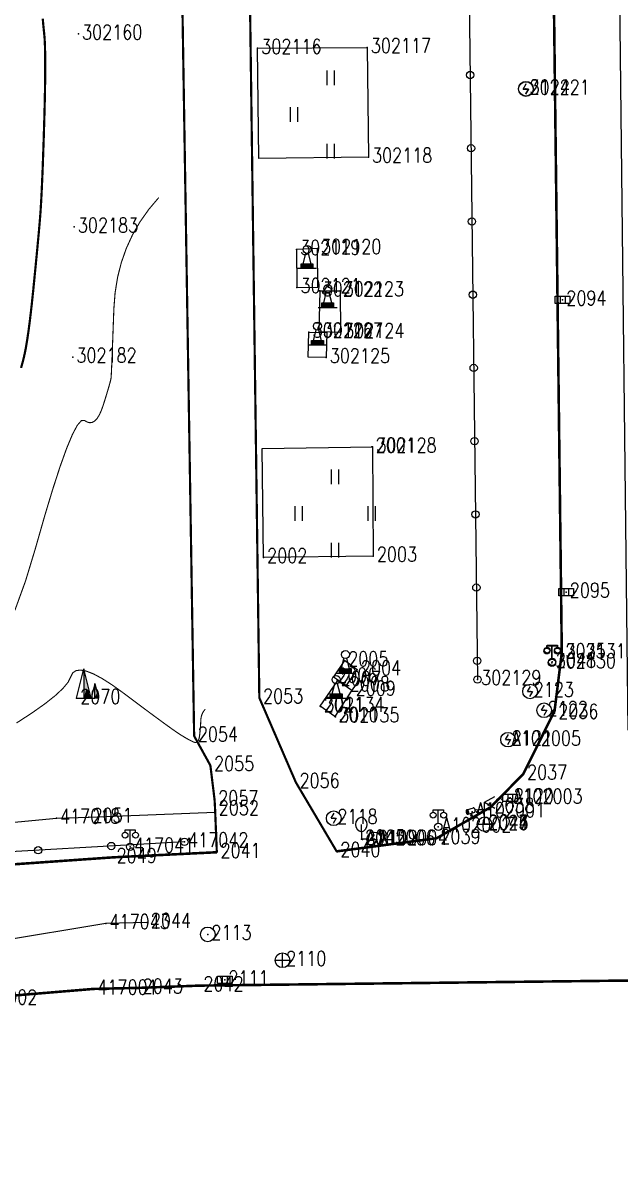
# Model space of a CAD drawing. Extents: x 871 to 1485, y 1110 to 1501.
# Drawn here: x 1173.3 to 1214, y 1182.5 to 1260.6 of the extents above; entities that cross this region are included whole.
import ezdxf

# ---------------------------------------------------------------- set-up
doc = ezdxf.new("R2010")
doc.units = 0
doc.header["$LTSCALE"] = 0.5
doc.header["$PDSIZE"] = 0.2
doc.linetypes.add('X3', pattern=[5, 4, -1])
doc.layers.get('0').update_dxf_attribs({"linetype": 'CONTINUOUS'})
doc.layers.add('ASSIST', color=7, linetype='CONTINUOUS', plot=False)
for name, color, linetype in [('COMPONENT', 4, 'CONTINUOUS'), ('DGX', 2, 'CONTINUOUS'), ('DLDW', 11, 'CONTINUOUS'), ('DLSS', 4, 'CONTINUOUS'), ('GXYZ', 2, 'CONTINUOUS'), ('ZBTZ', 3, 'CONTINUOUS'), ('ZDH', 1, 'CONTINUOUS')]:
    doc.layers.add(name, color=color, linetype=linetype)
doc.styles.add('HZ', font='rs.shx', dxfattribs={"width": 0.8, "bigfont": 'hztxt.shx'})
doc.linetypes.add('1161', pattern='A,0,[149,AAA.SHX,S=0.15,R=0,X=0,Y=0],-1.6', length=1.6)

# ---------------------------------------------------------------- blocks, each defined once
blk = doc.blocks.new('gc097')
for p, q in [((-0.7, 2), (-0.7, 2.3)), ((-0.7, 2.3), (0.7, 2.3)), ((0, 0.5), (0, 2.3)), ((0.7, 2.3), (0.7, 2))]:
    blk.add_line(p, q)
for centre, radius in [((-0.7, 1.6), 0.4), ((0.73, 1.6), 0.4), ((0, 0), 0.5)]:
    blk.add_circle(centre, radius)
blk = doc.blocks.new('gc143')
for p, q in [((0, 1), (0, 2)), ((0, 1), (0, 0)), ((1, 0), (0, 0))]:
    blk.add_line(p, q)
for centre, start, end in [((0.225, 2), 102.68038, 257.31962), ((-0.225, 2), 282.68038, 77.31962)]:
    blk.add_arc(centre, 1.025, start, end)
blk = doc.blocks.new('gcbj0612')
for p, q in [((-0.75, 0.26), (0.16, 0.53)), ((-0.57, -0.34), (0.34, -0.07))]:
    blk.add_line(p, q)
at = {"flags": 128}
for points in [[(-0.73, 0.26), (-0.77, 0.25), (-0.79, 0.23), (-0.81, 0.19), (-0.83, 0.15), (-0.84, 0.1), (-0.84, 0.05), (-0.84, -0.01), (-0.83, -0.07), (-0.81, -0.12), (-0.79, -0.18), (-0.77, -0.23), (-0.74, -0.27), (-0.7, -0.3), (-0.67, -0.33), (-0.63, -0.34), (-0.6, -0.34), (-0.57, -0.34), (-0.54, -0.32), (-0.51, -0.29), (-0.49, -0.25), (-0.48, -0.2), (-0.47, -0.15), (-0.47, -0.1), (-0.48, -0.04), (-0.49, 0.02), (-0.51, 0.07), (-0.54, 0.13), (-0.56, 0.17), (-0.6, 0.21), (-0.63, 0.24), (-0.67, 0.26), (-0.7, 0.27)], [(-0.71, 0.18), (-0.72, 0.17), (-0.75, 0.12), (-0.75, 0.04), (-0.74, -0.06), (-0.7, -0.15), (-0.66, -0.22), (-0.62, -0.25), (-0.6, -0.26), (-0.59, -0.24), (-0.57, -0.2), (-0.56, -0.12), (-0.58, -0.02), (-0.61, 0.08), (-0.66, 0.14), (-0.7, 0.17)]]:
    blk.add_lwpolyline(points, close=True, dxfattribs=at)
blk.add_lwpolyline([(0.3, -0.08), (0.33, -0.07), (0.36, -0.05), (0.38, -0.02), (0.4, 0.02), (0.41, 0.07), (0.42, 0.12), (0.41, 0.18), (0.41, 0.23), (0.39, 0.29), (0.37, 0.35), (0.35, 0.4), (0.32, 0.44), (0.28, 0.48), (0.25, 0.51), (0.21, 0.52), (0.18, 0.53), (0.15, 0.52)], dxfattribs=at)
at = {"extrusion": (0, 0, -1), "flags": 128}
blk.add_lwpolyline([(-0.4, 0.25), (-0.51, 0.28), (-0.61, 0.29), (-0.69, 0.27), (-0.77, 0.2), (-0.81, 0.09), (-0.82, -0.01), (-0.8, -0.06), (-0.76, -0.08), (-0.7, -0.09), (-0.64, -0.09), (-0.59, -0.07), (-0.57, -0.04), (-0.59, -0.01), (-0.63, 0.02), (-0.69, 0.03), (-0.75, 0.03), (-0.79, 0.02), (-0.84, -0.01), (-0.89, -0.1), (-0.91, -0.19), (-0.9, -0.29), (-0.87, -0.38)], dxfattribs=at)
blk.add_lwpolyline([(-0.09, -0.2), (-0.22, -0.54), (0.05, -0.54)], close=True)
blk = doc.blocks.new('gc052')
for p, q in [((0, 3), (1.39, 3.8)), ((0, 3), (1.39, 2.2)), ((0, 0), (0, 3)), ((1, 0), (0, 0))]:
    blk.add_line(p, q)
blk = doc.blocks.new('*U25')
at = {"linetype": 'Continuous'}
for points in [[(1.33, 1.33), (2, 0), (1, 4)], [(1.33, 1.33), (1, 4), (1, 0)], [(1.33, 1.33), (1, 0), (2, 0)]]:
    blk.add_solid(points, dxfattribs=at)
blk = doc.blocks.new('*U24')
at = {"linetype": 'Continuous'}
for points in [[(2.67, 0.67), (2.5, 2), (2.5, 0)], [(2.67, 0.67), (3, 0), (2.5, 2)], [(2.67, 0.67), (2.5, 0), (3, 0)]]:
    blk.add_solid(points, dxfattribs=at)
blk = doc.blocks.new('gc021')
for p, q in [((2, 0), (1, 4)), ((1, 4), (1, 0)), ((2.5, 0), (2.5, 2)), ((2.5, 2), (3, 0)), ((1, 0), (2, 0)), ((3, 0), (2.5, 0))]:
    blk.add_line(p, q)
for points in [[(0, 0), (1, 4)], [(1, 4), (1, 0), (2, 0)], [(2.5, 2), (2, 0), (2.5, 0)], [(0, 0), (1, 0)]]:
    blk.add_lwpolyline(points)
at = {"linetype": 'Continuous'}
for name in ['*U25', '*U24']:
    blk.add_blockref(name, (0, 0), dxfattribs=at)
blk = doc.blocks.new('gc133')
for p, q in [((-0.8, 2), (0.8, 2)), ((0, 1), (0, 2)), ((-1, 0), (1, 0))]:
    blk.add_line(p, q)
blk.add_circle((0, 0), 1)
blk = doc.blocks.new('gc041')
for p, q in [((-1, 0.5), (1, 0.5)), ((-1, -0.5), (-1, 0.5)), ((-0.33, 0.5), (-0.33, -0.5)), ((0.33, 0.5), (0.33, -0.5)), ((1, 0.5), (1, -0.5)), ((1, -0.5), (-1, -0.5))]:
    blk.add_line(p, q)
blk = doc.blocks.new('gc050')
for p, q in [((-0.35, 0), (0.05, 0.69)), ((-0.35, 0), (0.35, 0)), ((0.35, 0), (-0.06, -0.69))]:
    blk.add_line(p, q)
blk.add_circle((0, 0), 1)
blk = doc.blocks.new('gc043')
for p, q in [((-1, 0), (1, 0)), ((0, -1), (0, 1))]:
    blk.add_line(p, q)
blk.add_circle((0, 0), 1)
blk = doc.blocks.new('gc188')
blk.add_circle((0, 0), 1)
blk = doc.blocks.new('gc170')
at = {"linetype": 'Continuous'}
blk.add_circle((0, 0), 0.5, dxfattribs=at)
blk = doc.blocks.new('*U35')
at = {"linetype": 'Continuous'}
for points in [[(0, 0.3), (0.8, 0.6), (-0.8, 0.6)], [(0, 0.3), (-0.8, 0.6), (-0.8, 0)], [(0, 0.3), (-0.8, 0), (0.8, 0)], [(0, 0.3), (0.8, 0), (0.8, 0.6)]]:
    blk.add_solid(points, dxfattribs=at)
blk = doc.blocks.new('gc107')
for points in [[(-0.55, 0.6), (-0.2, 2)], [(0.55, 0.6), (0.2, 2)], [(-1.3, 0), (-0.8, 0), (0.8, 0), (1.3, 0)], [(-0.8, 0), (-0.8, 0.6), (0.8, 0.6), (0.8, 0)]]:
    blk.add_lwpolyline(points)
blk.add_circle((0, 2.55), 0.55)
at = {"linetype": 'Continuous'}
blk.add_blockref('*U35', (0, 0), dxfattribs=at)
blk = doc.blocks.new('gc323')
at = {"flags": 128}
for points in [[(-0.5, 0), (-0.5, 2)], [(0.5, 0), (0.5, 2)]]:
    blk.add_lwpolyline(points, dxfattribs=at)

msp = doc.modelspace()

# ---------------------------------------------------------------- linework, layer by layer
at = {"linetype": 'Continuous'}
for p, q in [((1214.596, 1212.302, 9.018), (1212.357, 1403.267, 10.344)), ((1178.94, 1199.1, 8.559), (1133.638, 1191.526, 7.721)), ((1181.764, 1199.176, 8.611), (1178.94, 1199.1, 8.559))]:
    msp.add_line(p, q, dxfattribs=at)
at = {"linetype": 'Continuous', "elevation": 10.434, "flags": 128}
msp.add_lwpolyline([(1082.553, 1177.399), (1093.084, 1183.61), (1097.727, 1185.738), (1111.746, 1191.85), (1126.595, 1197.081), (1146.073, 1202.148), (1165.386, 1205.312), (1167.667, 1205.546), (1175.568, 1206.294), (1177.785, 1206.359), (1186.409, 1206.705), (1186.366, 1207.546), (1186.08, 1209.889), (1184.971, 1211.903), (1183.929, 1276.782), (1179.461, 1282.832), (1164.702, 1295.398), (1155.817, 1299.009), (1144.225, 1294.882), (1134.461, 1294.147), (1134.378, 1289.023), (1013.46, 1281.421)], dxfattribs=at)
at = {"layer": 'ASSIST', "linetype": 'Continuous'}
msp.add_line((1201.996, 1407.02, 10.455), (1204.305, 1215.763, 9.162), dxfattribs=at)
at = {"layer": 'ASSIST', "linetype": 'Continuous', "flags": 128}
msp.add_lwpolyline([(1184.308, 1204.68), (1168.44, 1203.757), (1156.182, 1202.202), (1134.584, 1197.536), (1116.772, 1191.72), (1099.193, 1184.421), (1083.281, 1176.008), (1040.024, 1150.262), (1027.522, 1142.806), (1010.628, 1134.32), (1003.011, 1131.101)], dxfattribs=at)
at = {"layer": 'DGX', "color": 3, "linetype": 'Continuous', "const_width": 0.15, "elevation": 10, "flags": 128}
msp.add_lwpolyline([(1174.642, 1260.877), (1174.669, 1260.55), (1174.7, 1260.224), (1174.735, 1259.898), (1174.768, 1259.517), (1174.791, 1259.027), (1174.805, 1258.426), (1174.81, 1257.717), (1174.806, 1256.897), (1174.793, 1255.968), (1174.771, 1254.928), (1174.74, 1253.779), (1174.704, 1252.624), (1174.668, 1251.566), (1174.633, 1250.605), (1174.597, 1249.742), (1174.562, 1248.975), (1174.526, 1248.305), (1174.491, 1247.733), (1174.455, 1247.258), (1174.417, 1246.807), (1174.373, 1246.308), (1174.323, 1245.759), (1174.267, 1245.162), (1174.205, 1244.517), (1174.138, 1243.822), (1174.065, 1243.079), (1173.986, 1242.287), (1173.904, 1241.502), (1173.823, 1240.78), (1173.743, 1240.12), (1173.664, 1239.523), (1173.585, 1238.988), (1173.508, 1238.516), (1173.43, 1238.106), (1173.354, 1237.759), (1173.267, 1237.42), (1173.159, 1237.034)], dxfattribs=at)
at = {"layer": 'DGX', "linetype": 'Continuous', "const_width": 0.075, "flags": 128}
for points, elevation in [([(1182.561, 1248.666), (1181.878, 1247.859), (1181.28, 1247.011), (1180.767, 1246.121), (1180.341, 1245.191), (1180, 1244.22), (1179.745, 1243.207), (1179.576, 1242.154), (1179.493, 1241.059), (1179.455, 1240.01), (1179.421, 1239.092), (1179.391, 1238.306), (1179.365, 1237.651), (1179.343, 1237.128), (1179.326, 1236.737), (1179.312, 1236.477), (1179.303, 1236.349), (1179.289, 1236.265), (1179.259, 1236.139), (1179.215, 1235.97), (1179.155, 1235.758), (1179.08, 1235.503), (1178.99, 1235.206), (1178.886, 1234.866), (1178.766, 1234.483), (1178.634, 1234.113), (1178.495, 1233.812), (1178.348, 1233.579), (1178.193, 1233.415), (1178.029, 1233.319), (1177.858, 1233.291), (1177.679, 1233.332), (1177.492, 1233.442), (1177.273, 1233.431), (1176.996, 1233.111), (1176.663, 1232.483), (1176.272, 1231.545), (1175.825, 1230.299), (1175.32, 1228.744), (1174.758, 1226.88), (1174.14, 1224.707), (1173.466, 1222.487), (1172.739, 1220.482)], 9.5), ([(1185.731, 1213.732), (1185.664, 1213.652), (1185.604, 1213.568), (1185.554, 1213.48), (1185.511, 1213.387), (1185.478, 1213.291), (1185.452, 1213.191), (1185.435, 1213.086), (1185.427, 1212.978), (1185.422, 1212.865), (1185.416, 1212.747), (1185.408, 1212.625), (1185.398, 1212.498), (1185.387, 1212.366), (1185.375, 1212.229), (1185.36, 1212.087), (1185.344, 1211.941), (1185.323, 1211.804), (1185.294, 1211.69), (1185.257, 1211.598), (1185.211, 1211.53), (1185.157, 1211.485), (1185.094, 1211.462), (1185.023, 1211.462), (1184.944, 1211.486), (1184.856, 1211.525), (1184.759, 1211.572), (1184.652, 1211.627), (1184.537, 1211.69), (1184.412, 1211.761), (1184.277, 1211.841), (1184.134, 1211.929), (1183.981, 1212.024), (1183.783, 1212.156), (1183.504, 1212.35), (1183.145, 1212.608), (1182.704, 1212.929), (1182.183, 1213.312), (1181.581, 1213.759), (1180.898, 1214.27), (1180.134, 1214.843), (1179.375, 1215.389), (1178.704, 1215.818), (1178.122, 1216.131), (1177.63, 1216.326), (1177.226, 1216.404), (1176.911, 1216.365), (1176.686, 1216.21), (1176.549, 1215.937), (1176.37, 1215.573), (1176.015, 1215.145), (1175.486, 1214.652), (1174.782, 1214.095), (1173.903, 1213.473), (1172.849, 1212.787)], 9)]:
    msp.add_lwpolyline(points, dxfattribs=dict(at, elevation=elevation))
at = {"layer": 'DLDW', "linetype": 'Continuous', "flags": 128}
for points, elevation in [([(1193.382, 1245.195), (1191.956, 1245.129), (1191.981, 1242.526), (1193.408, 1242.54)], 9.429), ([(1193.491, 1242.297), (1194.929, 1242.304), (1194.953, 1239.456), (1193.506, 1239.495), (1193.581, 1242.295)], 9.403), ([(1192.797, 1239.479), (1194.024, 1239.446), (1193.979, 1237.744), (1192.752, 1237.777)], 9.385), ([(1196.103, 1216.428), (1195.233, 1217.046), (1194.483, 1215.935), (1195.364, 1215.34)], 9.135), ([(1195.741, 1215.032), (1194.562, 1213.241), (1193.567, 1213.928), (1194.785, 1215.692)], 9.109)]:
    msp.add_lwpolyline(points, close=True, dxfattribs=dict(at, elevation=elevation))
at = {"layer": 'DLSS', "linetype": 'Continuous', "const_width": 0.175, "flags": 128}
for points, elevation in [([(1194.696, 1204.024), (1201.524, 1204.922), (1205.206, 1207.041), (1207.436, 1209.312), (1209.563, 1213.599), (1210.06, 1217.588), (1207.856, 1399.647), (1206.044, 1409.589), (1198.49, 1413.529), (1019.16, 1436.77), (975.601, 1446.477)], 8.659), ([(988.427, 1127.787), (990.788, 1125.904), (993.922, 1126.963), (1010.814, 1133.51), (1020.926, 1138.3), (1028.106, 1142.098), (1034.318, 1145.718), (1048.748, 1154.336), (1068.018, 1165.828), (1083.626, 1175.112), (1098.724, 1183.13), (1116.228, 1190.601), (1137.489, 1197.31), (1156.314, 1201.233), (1168.71, 1202.862), (1179.428, 1203.615), (1186.519, 1203.964)], 6.63)]:
    msp.add_lwpolyline(points, dxfattribs=dict(at, elevation=elevation))
at = {"layer": 'DLSS', "linetype": 'X3', "const_width": 0.15, "elevation": 12.485, "flags": 128}
msp.add_lwpolyline([(1135.595, 1306.947), (1151.52, 1304.439), (1156.923, 1303.174), (1166.733, 1299.695), (1183.315, 1286.098), (1188.563, 1278.424), (1189.42, 1214.506), (1191.911, 1208.738), (1194.696, 1204.024)], dxfattribs=at)
at = {"layer": 'DLSS', "linetype": 'X3', "const_width": 0.15}
msp.add_lwpolyline([(1134.461, 1294.147), (1144.225, 1294.882), (1155.817, 1299.009), (1164.702, 1295.398), (1179.461, 1282.832), (1183.929, 1276.782), (1184.971, 1211.903), (1186.08, 1209.889), (1186.366, 1207.546), (1186.402, 1206.876), (1186.519, 1203.964)], dxfattribs=at)
at = {"layer": 'DLSS', "linetype": 'Continuous', "const_width": 0.175, "flags": 128}
msp.add_lwpolyline([(1460.277, 1198.106), (1405.34, 1197.459), (1185.349, 1194.858), (1181.212, 1194.703), (1178.117, 1194.633), (1169.906, 1193.953), (1160.637, 1192.83), (1153.465, 1191.634), (1141.842, 1189.126), (1126.802, 1184.815), (1111.381, 1179.02), (1097.346, 1172.431), (1084.597, 1165.251), (1072.904, 1158.293), (1053.386, 1146.695), (1039.51, 1138.393), (1032.835, 1134.456), (1024.771, 1130.123), (1023.394, 1129.439), (1014.663, 1125.383), (996.71, 1118.233), (983.054, 1114.358), (961.326, 1109.88)], dxfattribs=at)
at = {"layer": 'ZBTZ', "linetype": '1161', "flags": 128}
for points, elevation in [([(1189.301, 1258.861), (1196.777, 1258.919), (1196.86, 1251.425), (1189.384, 1251.342)], 9.57), ([(1197.153, 1231.637), (1197.191, 1224.187), (1189.702, 1224.09), (1189.606, 1231.539)], 9.266)]:
    msp.add_lwpolyline(points, close=True, dxfattribs=dict(at, elevation=elevation))
at = {"layer": 'ZDH', "linetype": 'Continuous'}
for p in [(1177.073, 1259.836, 9.723), (1189.301, 1258.861, 9.57), (1196.777, 1258.919, 9.488), (1207.609, 1256.075, 9.381), (1207.613, 1256.099, 9.407), (1196.86, 1251.425, 9.438), (1176.79, 1246.657, 9.709), (1191.956, 1245.129, 9.456), (1193.382, 1245.195, 9.429), (1191.981, 1242.526, 9.421), (1193.491, 1242.297, 9.403), (1194.929, 1242.304, 9.389), (1210.117, 1241.681, 9.146), (1192.797, 1239.479, 9.385), (1193.506, 1239.495, 9.4), (1194.953, 1239.456, 9.343), (1176.686, 1237.769, 9.612), (1193.979, 1237.744, 9.355), (1197.105, 1231.641, 9.279), (1197.153, 1231.637, 9.266), (1189.702, 1224.09, 9.286), (1197.191, 1224.187, 9.256), (1210.355, 1221.73, 9.011), (1195.233, 1217.046, 9.157), (1209.411, 1216.96, 9.052), (1210.06, 1217.588, 8.968), (1210.061, 1217.584, 8.926), (1196.103, 1216.428, 9.135), (1209.389, 1216.902, 9.059), (1194.483, 1215.935, 9.137), (1194.721, 1215.714, 9.142), (1204.305, 1215.763, 9.162), (1195.337, 1215.34, 9.118), (1195.741, 1215.032, 9.109), (1207.894, 1214.943, 9.089), (1176.949, 1214.481, 8.917), (1189.42, 1214.506, 9.116), (1193.567, 1213.928, 9.085), (1193.596, 1213.926, 9.069), (1194.562, 1213.241, 9.035), (1194.614, 1213.212, 9.024), (1208.853, 1213.656, 9.062), (1209.563, 1213.458, 8.943), (1184.971, 1211.903, 9.021), (1206.39, 1211.629, 8.991), (1206.392, 1211.651, 9.027), (1186.08, 1209.889, 8.945), (1207.436, 1209.312, 8.87), (1191.911, 1208.738, 8.843), (1206.5, 1207.664, 8.793), (1206.535, 1207.686, 8.824), (1186.366, 1207.546, 8.806), (1186.402, 1206.876, 8.712), (1205.206, 1207.041, 8.825), (1175.568, 1206.294, 8.524), (1177.785, 1206.359, 8.602), (1194.494, 1206.282, 8.821), (1203.946, 1206.73, 8.881), (1201.634, 1205.701, 8.867), (1204.785, 1205.876, 8.793), (1204.789, 1205.879, 9.063), (1204.789, 1205.879, 9.075), (1204.789, 1205.879, 9.083), (1204.789, 1205.879, 8.842), (1204.789, 1205.879, 8.933), (1204.791, 1205.886, 8.788), (1184.308, 1204.68, 8.664), (1196.384, 1204.865, 8.831), (1196.455, 1204.836, 8.785), (1197.253, 1204.841, 8.858), (1197.282, 1204.848, 8.822), (1201.524, 1204.922, 8.739), (1180.607, 1204.333, 8.627), (1186.519, 1203.964, 8.576), (1194.696, 1204.024, 8.659), (1179.428, 1203.615, 8.522), (1178.94, 1199.1, 8.559), (1181.764, 1199.176, 8.611), (1185.901, 1198.357, 8.641), (1191, 1196.588, 8.65), (1187.06, 1195.255, 8.58), (1178.117, 1194.633, 8.476), (1181.212, 1194.703, 8.498), (1185.349, 1194.858, 8.537)]:
    msp.add_point(p, dxfattribs=at)

# ---------------------------------------------------------------- block references
at = {"layer": 'COMPONENT', "linetype": 'Continuous', "xscale": 0.5, "yscale": 0.5}
msp.add_blockref('gcbj0612', (1203.946, 1206.73, 9.102), dxfattribs=at)
at = {"layer": 'DLDW', "linetype": 'Continuous', "xscale": 0.5, "yscale": 0.5}
for name, p in [('gc107', (1192.682, 1243.847)), ('gc107', (1194.092, 1241.169)), ('gc107', (1193.388, 1238.611)), ('gc097', (1209.389, 1216.902, 9.059)), ('gc097', (1209.411, 1216.96, 9.052)), ('gc107', (1195.296, 1216.187)), ('gc021', (1176.949, 1214.481, 8.917)), ('gc107', (1194.664, 1214.473)), ('gc097', (1201.634, 1205.701, 8.867)), ('gc097', (1180.607, 1204.333, 8.627))]:
    msp.add_blockref(name, p, dxfattribs=at)
at = {"layer": 'DLSS', "linetype": 'Continuous', "xscale": 0.5, "yscale": 0.5}
msp.add_blockref('gc052', (1204.789, 1205.879, 9.075), dxfattribs=at)
at = {"layer": 'GXYZ', "linetype": 'Continuous', "xscale": 0.5, "yscale": 0.5}
for name, p in [('gc050', (1207.609, 1256.075, 9.381)), ('gc050', (1207.613, 1256.099, 9.407)), ('gc041', (1210.117, 1241.681, 9.146)), ('gc041', (1210.355, 1221.73, 9.011)), ('gc050', (1207.894, 1214.943, 9.089)), ('gc050', (1208.853, 1213.656, 9.062)), ('gc050', (1206.392, 1211.651, 9.027)), ('gc041', (1206.535, 1207.686, 8.824)), ('gc133', (1204.789, 1205.879, 9.083)), ('gc050', (1194.494, 1206.282, 8.821)), ('gc050', (1197.253, 1204.841, 8.858)), ('gc188', (1185.901, 1198.357, 8.641)), ('gc043', (1191, 1196.588, 8.65)), ('gc041', (1187.06, 1195.255, 8.58))]:
    msp.add_blockref(name, p, dxfattribs=at)
at = {"layer": 'ZBTZ', "linetype": 'Continuous', "xscale": 0.5, "yscale": 0.5}
for name, p in [('gc323', (1194.301, 1256.342)), ('gc323', (1191.801, 1253.842)), ('gc323', (1194.301, 1251.342)), ('gc323', (1194.606, 1229.09)), ('gc323', (1192.106, 1226.59)), ('gc323', (1197.106, 1226.59)), ('gc323', (1194.606, 1224.09)), ('gc143', (1196.384, 1204.865, 8.831))]:
    msp.add_blockref(name, p, dxfattribs=at)
for p, rotation in [((1203.807, 1257.031), 270.6916846338216), ((1203.867, 1252.031), 270.6916846338216), ((1203.928, 1247.032), 270.6916846338216), ((1203.988, 1242.032), 270.6916846338216), ((1204.048, 1237.032), 270.6916846338216), ((1204.109, 1232.033), 270.6916846338216), ((1204.169, 1227.033), 270.6916846338216), ((1204.229, 1222.033), 270.6916846338216), ((1204.29, 1217.034), 270.6916846338216), ((1204.305, 1215.763), 270.6916846338216), ((1179.316, 1204.39), 183.3292305120475), ((1184.308, 1204.68), 183.3292305120475), ((1174.325, 1204.099), 183.3292305120475)]:
    msp.add_blockref('gc170', p, dxfattribs=dict(at, rotation=rotation))

# ---------------------------------------------------------------- texts
at = {"layer": 'ZDH', "linetype": 'Continuous', "style": 'HZ', "width": 0.8}
for s, p in [('302160', (1177.323, 1259.461, 9.723)), ('302116', (1189.551, 1258.486, 9.57)), ('302117', (1197.027, 1258.544, 9.488)), ('302221', (1207.859, 1255.7, 9.381)), ('2124', (1207.863, 1255.724, 9.407)), ('302118', (1197.11, 1251.05, 9.438)), ('302183', (1177.04, 1246.282, 9.709)), ('302119', (1192.206, 1244.754, 9.456)), ('302120', (1193.632, 1244.82, 9.429)), ('302121', (1192.231, 1242.151, 9.421)), ('302122', (1193.741, 1241.922, 9.403)), ('302123', (1195.179, 1241.929, 9.389)), ('2094', (1210.367, 1241.306, 9.146)), ('302126', (1193.047, 1239.104, 9.385)), ('302127', (1193.756, 1239.12, 9.4)), ('302124', (1195.203, 1239.081, 9.343)), ('302182', (1176.936, 1237.394, 9.612)), ('302125', (1194.229, 1237.369, 9.355)), ('2001', (1197.355, 1231.266, 9.279)), ('302128', (1197.403, 1231.262, 9.266)), ('2003', (1197.441, 1223.812, 9.256)), ('2002', (1189.952, 1223.715, 9.286)), ('2095', (1210.605, 1221.355, 9.011)), ('2035', (1210.31, 1217.213, 8.968)), ('302131', (1210.311, 1217.209, 8.926)), ('2005', (1195.483, 1216.671, 9.157)), ('2004', (1196.353, 1216.053, 9.135)), ('302130', (1209.639, 1216.527, 9.059)), ('2048', (1209.661, 1216.585, 9.052)), ('2006', (1194.733, 1215.56, 9.137)), ('2007', (1194.971, 1215.339, 9.142)), ('302129', (1204.555, 1215.388, 9.162)), ('2008', (1195.587, 1214.965, 9.118)), ('2009', (1195.991, 1214.657, 9.109)), ('2123', (1208.144, 1214.568, 9.089)), ('2070', (1177.199, 1214.106, 8.917)), ('2053', (1189.67, 1214.131, 9.116)), ('2011', (1193.817, 1213.553, 9.085)), ('302134', (1193.846, 1213.551, 9.069)), ('2010', (1194.812, 1212.866, 9.035)), ('302135', (1194.864, 1212.837, 9.024)), ('2122', (1209.103, 1213.281, 9.062)), ('2036', (1209.813, 1213.083, 8.943)), ('2054', (1185.221, 1211.528, 9.021)), ('2121', (1206.642, 1211.276, 9.027)), ('A102005', (1206.64, 1211.254, 8.991)), ('2055', (1186.33, 1209.514, 8.945)), ('2037', (1207.686, 1208.937, 8.87)), ('2056', (1192.161, 1208.363, 8.843)), ('2057', (1186.616, 1207.171, 8.806)), ('2038', (1205.456, 1206.666, 8.825)), ('A102003', (1206.75, 1207.289, 8.793)), ('2120', (1206.785, 1207.311, 8.824)), ('417018', (1175.818, 1205.919, 8.524)), ('2051', (1178.035, 1205.984, 8.602)), ('2052', (1186.652, 1206.501, 8.712)), ('2118', (1194.744, 1205.907, 8.821)), ('A102001', (1204.196, 1206.355, 8.881)), ('A102002', (1201.884, 1205.326, 8.867)), ('2', (1205.035, 1205.501, 8.793)), ('2023', (1205.039, 1205.504, 9.063)), ('2024', (1205.039, 1205.504, 9.075)), ('2025', (1205.039, 1205.504, 9.083)), ('2046', (1205.039, 1205.504, 8.842)), ('2047', (1205.039, 1205.504, 8.933)), ('2C', (1205.041, 1205.511, 8.788)), ('417042', (1184.558, 1204.305, 8.664)), ('2045', (1196.634, 1204.49, 8.831)), ('A102006', (1196.705, 1204.461, 8.785)), ('A102004', (1197.532, 1204.473, 8.822)), ('2119', (1197.503, 1204.466, 8.858)), ('2039', (1201.774, 1204.547, 8.739)), ('417041', (1180.857, 1203.958, 8.627)), ('2041', (1186.769, 1203.589, 8.576)), ('2040', (1194.946, 1203.649, 8.659)), ('2049', (1179.678, 1203.24, 8.522)), ('2044', (1182.014, 1198.801, 8.611)), ('417043', (1179.19, 1198.725, 8.559)), ('2113', (1186.151, 1197.982, 8.641)), ('2110', (1191.25, 1196.213, 8.65)), ('417001', (1178.367, 1194.258, 8.476)), ('2043', (1181.462, 1194.328, 8.498)), ('2042', (1185.599, 1194.483, 8.537)), ('2111', (1187.31, 1194.88, 8.58)), ('417002', (1170.156, 1193.578, 8.414))]:
    msp.add_text(s, height=1, dxfattribs=at).set_placement(p)

doc.saveas('drawing.dxf')
